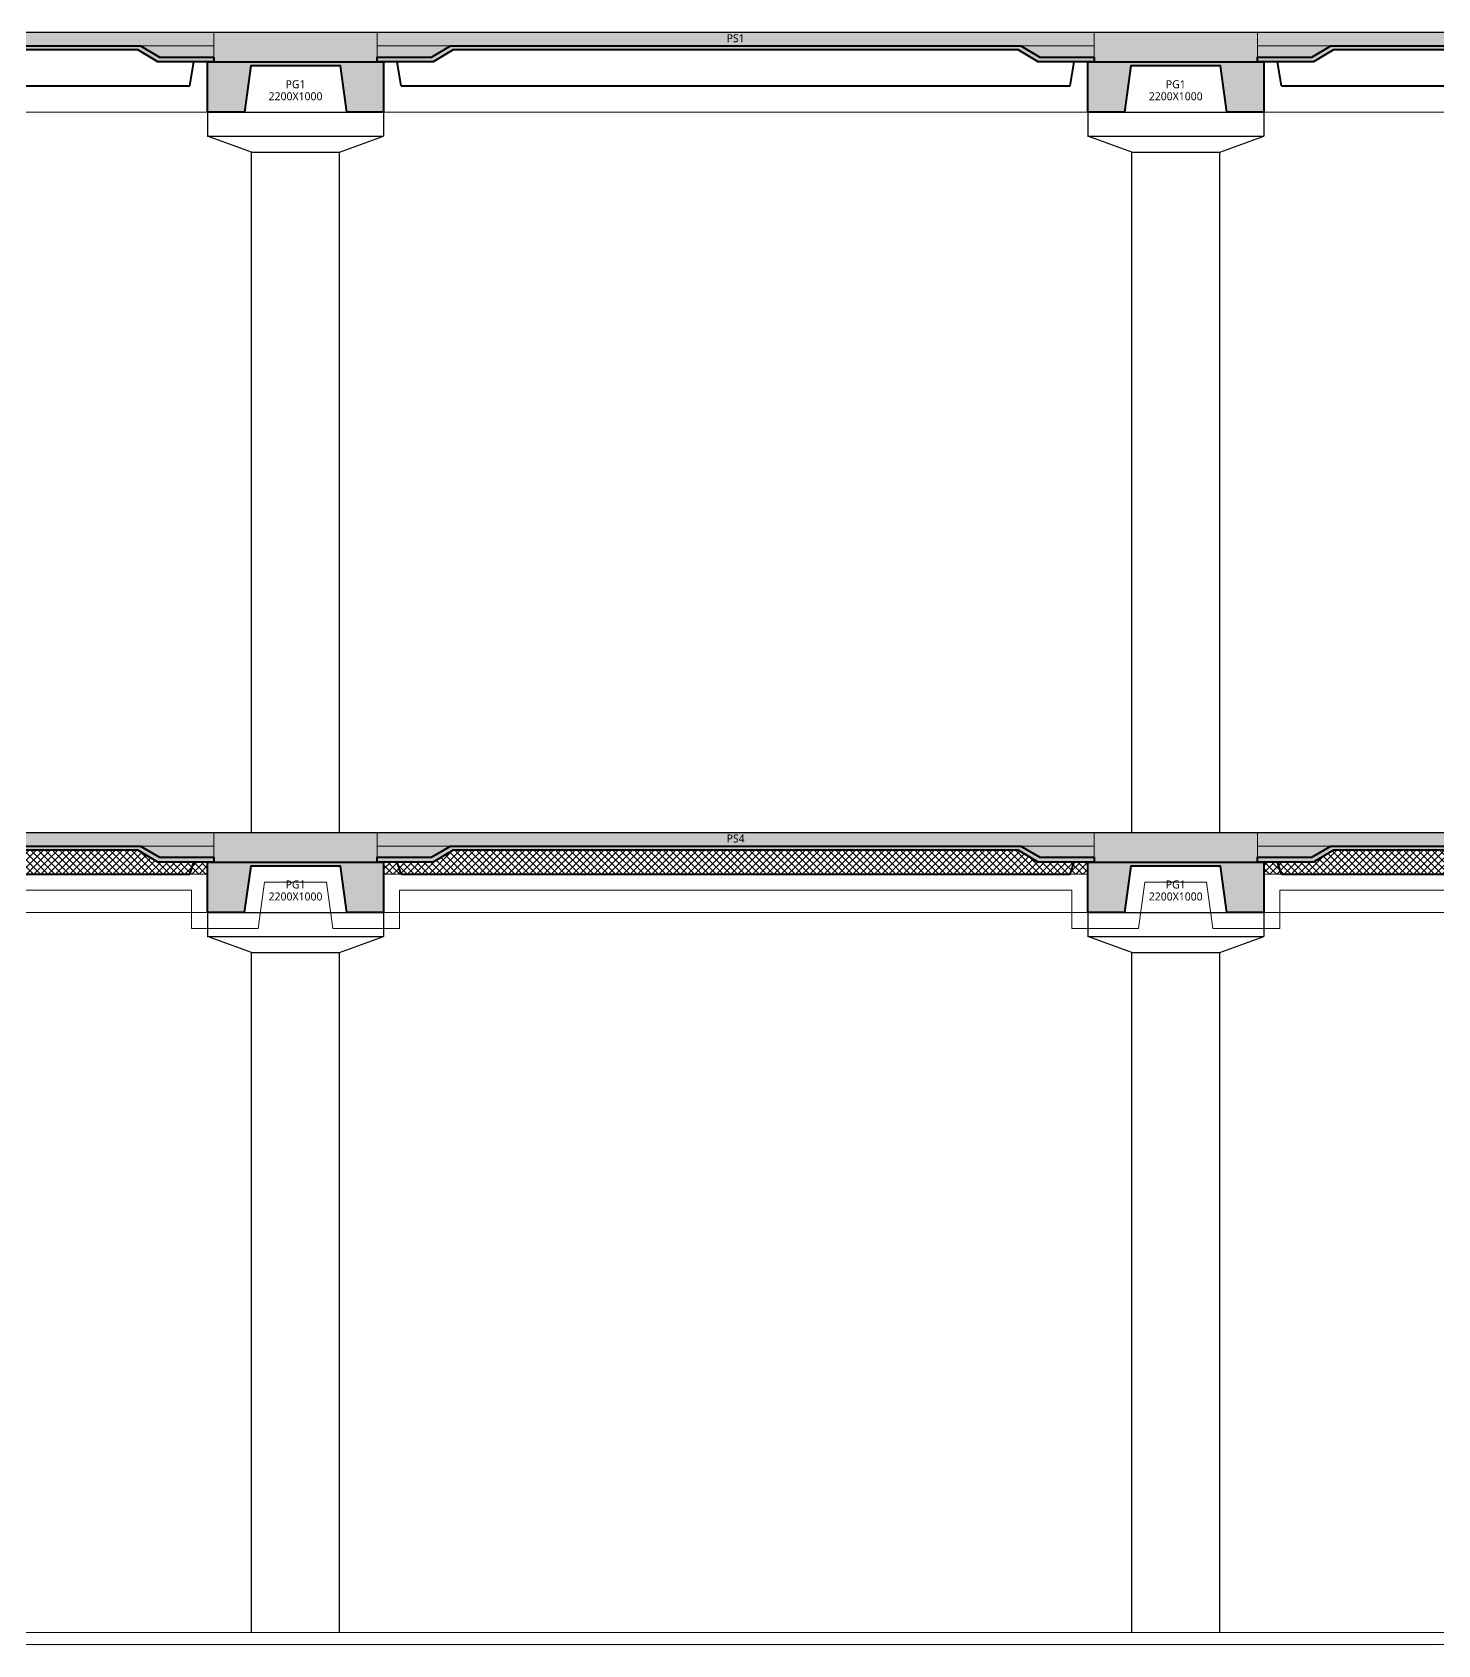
# Model space of a CAD drawing. Header units: millimetres. Extents: x 0 to 420000, y 0 to 297000.
# Drawn here: x 207723 to 225288, y 178348 to 198500 of the extents above; entities that cross this region are included whole.
import ezdxf
from ezdxf.enums import TextEntityAlignment as Align

# ---------------------------------------------------------------- set-up
doc = ezdxf.new("R2010")
doc.units = ezdxf.units.MM
doc.linetypes.add('CEN', pattern=[62, 60, -1, 0, -1])
doc.linetypes.add('HID', pattern=[2, 1.1, -0.9])
for name, color, linetype, lineweight in [('A-AXIS-LINE', 1, 'CEN', 15), ('A-CONC-LIN1', 2, 'Continuous', 40), ('A-CONC-LIN2', 7, 'Continuous', 25), ('A-ELEV-LIN2', 7, 'Continuous', 25), ('A-XXXX-FIN2', 6, 'Continuous', 20), ('A-XXXX-INSL1', 15, 'Continuous', 18), ('A-XXXX-INSL2', 8, 'Continuous', 18), ('A-XXXX-WAT1', 9, 'HID', 20)]:
    doc.layers.add(name, color=color, linetype=linetype, lineweight=lineweight)
doc.layers.add('A-CONC-SOLD', color=253, linetype='CEN')
doc.layers.add('A-XXXX-NPLT', color=144, linetype='Continuous', lineweight=15, plot=False)
doc.styles.add('맑은고딕', font='')
doc.styles.get('맑은고딕').set_extended_font_data('Malgun Gothic')

# ---------------------------------------------------------------- blocks, each defined once
blk = doc.blocks.new('PG1')
at = {"layer": 'A-CONC-SOLD'}
h = blk.add_hatch(color=256, dxfattribs=at)
h.dxf.hatch_style = 1
h.paths.add_polyline_path([(4800581, -237069), (4800581, -237439), (4802621, -237439), (4802621, -237069)])
h = blk.add_hatch(color=256, dxfattribs=at)
h.dxf.hatch_style = 1
h.paths.add_polyline_path([(4800501, -238069), (4800501, -237439), (4802701, -237439), (4802701, -238069), (4802241, -238069), (4802161, -237489), (4801041, -237489), (4800961, -238069)])
at = {"layer": 'A-CONC-LIN1'}
blk.add_lwpolyline([(4800501, -238069), (4800501, -237439), (4802701, -237439), (4802701, -238069), (4802241, -238069), (4802161, -237489), (4801041, -237489), (4800961, -238069), (4800501, -238069)], dxfattribs=at)
at = {"layer": 'A-CONC-LIN2'}
blk.add_line((4800581, -237069), (4802621, -237069), dxfattribs=at)
at = {"layer": 'A-XXXX-NPLT'}
blk.add_lwpolyline([(4802701, -238069), (4800501, -238069), (4800501, -237439), (4800581, -237439), (4800581, -237069), (4802621, -237069), (4802621, -237439), (4802701, -237439)], close=True, dxfattribs=at)
at = {"layer": 'A-XXXX-NPLT', "style": '맑은고딕'}
for s, p in [('PG1', (4801601, -237719)), ('2200X1000', (4801601, -237869))]:
    blk.add_text(s, height=100, dxfattribs=at).set_placement(p, align=Align.MIDDLE)
blk = doc.blocks.new('PS4(횡)')
at = {"layer": 'A-CONC-SOLD'}
h = blk.add_hatch(color=256, dxfattribs=at)
h.dxf.hatch_style = 1
h.paths.add_polyline_path([(1020, -310), (1020, 0), (9980, 0), (9980, -310), (9300, -310), (9063, -170), (1937, -170), (1700, -310)])
h = blk.add_hatch(color=256, dxfattribs=at)
h.dxf.hatch_style = 1
h.paths.add_polyline_path([(9980, -310), (9980, -370), (9280, -370), (9030, -220), (1970, -220), (1720, -370), (1020, -370), (1020, -310), (1700, -310), (1937, -170), (9063, -170), (9300, -310)])
at = {"layer": 'A-XXXX-INSL2'}
h = blk.add_hatch(dxfattribs=at)
h.set_pattern_fill('ANSI37', color=256, scale=20)
h.set_pattern_definition([(45, (-244012.5, -188520), (-44.90128, 44.90128), []), (135, (-244012.5, -188520), (-44.90128, -44.90128), [])])
h.paths.add_polyline_path([(1100, -520), (9900, -520), (9900, -370), (9280, -370), (9030, -220), (1970, -220), (1720, -370), (1100, -370)])
at = {"layer": 'A-CONC-LIN1', "color": 2}
for p, q in [((1320, -520), (1270, -370)), ((9680, -520), (9730, -370)), ((1320, -520), (9680, -520))]:
    blk.add_line(p, q, dxfattribs=at)
blk.add_lwpolyline([(9980, -310), (9980, -370), (9280, -370), (9030, -220), (1970, -220), (1720, -370), (1020, -370), (1020, -310), (1700, -310), (1937, -170), (9063, -170), (9300, -310)], close=True, dxfattribs=at)
at = {"layer": 'A-CONC-LIN2'}
blk.add_line((1020, 0), (9980, 0), dxfattribs=at)
at = {"layer": 'A-XXXX-INSL2'}
for p, q in [((1320, -520), (1100, -520)), ((9680, -520), (9900, -520))]:
    blk.add_line(p, q, dxfattribs=at)
at = {"layer": 'A-XXXX-NPLT'}
for p, q in [((1937, -170), (1020, -170)), ((9063, -170), (9980, -170))]:
    blk.add_line(p, q, dxfattribs=at)
at = {"layer": 'A-XXXX-NPLT', "style": '맑은고딕'}
blk.add_text('PS4', height=100, dxfattribs=at).set_placement((5500, -75), align=Align.MIDDLE)
blk = doc.blocks.new('3층(횡)')
at = {"layer": 'A-ELEV-LIN2'}
for p, q in [((4811501, -238069), (4813701, -238069)), ((4811501, -238069), (4811501, -238369)), ((4813701, -238069), (4813701, -238369)), ((4822501, -238069), (4824701, -238069)), ((4822501, -238069), (4822501, -238369)), ((4824701, -238069), (4824701, -238369)), ((4811501, -238369), (4813701, -238369)), ((4812051, -238569), (4811501, -238369)), ((4813151, -238569), (4813701, -238369)), ((4822501, -238369), (4824701, -238369)), ((4823051, -238569), (4822501, -238369)), ((4824151, -238569), (4824701, -238369)), ((4812051, -247069), (4812051, -238569)), ((4812051, -238569), (4813151, -238569)), ((4813151, -247069), (4813151, -238569)), ((4823051, -238569), (4824151, -238569)), ((4823051, -247069), (4823051, -238569)), ((4824151, -247069), (4824151, -238569))]:
    blk.add_line(p, q, dxfattribs=at)
for p in [(4801601, -237069), (4812601, -237069), (4823601, -237069)]:
    blk.add_blockref('PS4(횡)', p)
at = {"layer": 'A-CONC-LIN1'}
for p in [(11000, 0), (22000, 0)]:
    blk.add_blockref('PG1', p, dxfattribs=at)
blk = doc.blocks.new('axis(220316)')
at = {"layer": 'A-AXIS-LINE', "ltscale": 1000}
for p, q in [((4631788.1, -401118.7), (4955413.1, -401118.7)), ((4631788.1, -402118.7), (4955413.1, -402118.7)), ((4631788.1, -411118.7), (4955413.1, -411118.7)), ((4631788.1, -412118.7), (4955413.1, -412118.7)), ((4631788.1, -421118.7), (4955413.1, -421118.7))]:
    blk.add_line(p, q, dxfattribs=at)
blk = doc.blocks.new('횡3층')
at = {"layer": 'A-XXXX-FIN2'}
blk.add_line((4757251, -237069), (4889951, -237069), dxfattribs=at)
at = {"layer": 'A-XXXX-INSL2'}
blk.add_line((4757251, -237219), (4889951, -237219), dxfattribs=at)
for points in [[(4809320, -237223), (4809331, -237219), (4809342, -237223)], [(4809360, -237223), (4809371, -237219), (4809382, -237223)], [(4809400, -237223), (4809411, -237219), (4809422, -237223)], [(4809440, -237223), (4809451, -237219), (4809462, -237223)], [(4809480, -237223), (4809491, -237219), (4809502, -237223)], [(4809520, -237223), (4809531, -237219), (4809542, -237223)], [(4809560, -237223), (4809571, -237219), (4809582, -237223)], [(4809600, -237223), (4809611, -237219), (4809622, -237223)], [(4809640, -237223), (4809651, -237219), (4809662, -237223)], [(4809680, -237223), (4809691, -237219), (4809702, -237223)], [(4809720, -237223), (4809731, -237219), (4809742, -237223)], [(4809760, -237223), (4809771, -237219), (4809782, -237223)], [(4809800, -237223), (4809811, -237219), (4809822, -237223)], [(4809840, -237223), (4809851, -237219), (4809862, -237223)], [(4809880, -237223), (4809891, -237219), (4809902, -237223)], [(4809920, -237223), (4809931, -237219), (4809942, -237223)], [(4809960, -237223), (4809971, -237219), (4809982, -237223)], [(4810000, -237223), (4810011, -237219), (4810022, -237223)], [(4810040, -237223), (4810051, -237219), (4810062, -237223)], [(4810080, -237223), (4810091, -237219), (4810102, -237223)], [(4810120, -237223), (4810131, -237219), (4810142, -237223)], [(4810160, -237223), (4810171, -237219), (4810182, -237223)], [(4810200, -237223), (4810211, -237219), (4810222, -237223)], [(4810240, -237223), (4810251, -237219), (4810262, -237223)], [(4810280, -237223), (4810291, -237219), (4810302, -237223)], [(4810320, -237223), (4810331, -237219), (4810342, -237223)], [(4810360, -237223), (4810371, -237219), (4810382, -237223)], [(4810400, -237223), (4810411, -237219), (4810422, -237223)], [(4810440, -237223), (4810451, -237219), (4810462, -237223)], [(4810480, -237223), (4810491, -237219), (4810502, -237223)], [(4810520, -237223), (4810531, -237219), (4810542, -237223)], [(4810560, -237223), (4810571, -237219), (4810582, -237223)], [(4810600, -237223), (4810611, -237219), (4810622, -237223)], [(4810640, -237223), (4810651, -237219), (4810662, -237223)], [(4810680, -237223), (4810691, -237219), (4810702, -237223)], [(4810720, -237223), (4810731, -237219), (4810742, -237223)], [(4810760, -237223), (4810771, -237219), (4810782, -237223)], [(4810800, -237223), (4810811, -237219), (4810822, -237223)], [(4810840, -237223), (4810851, -237219), (4810862, -237223)], [(4810880, -237223), (4810891, -237219), (4810902, -237223)], [(4810920, -237223), (4810931, -237219), (4810942, -237223)], [(4810960, -237223), (4810971, -237219), (4810982, -237223)], [(4811000, -237223), (4811011, -237219), (4811022, -237223)], [(4811040, -237223), (4811051, -237219), (4811062, -237223)], [(4811080, -237223), (4811091, -237219), (4811102, -237223)], [(4811120, -237223), (4811131, -237219), (4811142, -237223)], [(4811160, -237223), (4811171, -237219), (4811182, -237223)], [(4811200, -237223), (4811211, -237219), (4811222, -237223)], [(4811240, -237223), (4811251, -237219), (4811262, -237223)], [(4811280, -237223), (4811291, -237219), (4811302, -237223)], [(4811320, -237223), (4811331, -237219), (4811342, -237223)], [(4811360, -237223), (4811371, -237219), (4811382, -237223)], [(4811400, -237223), (4811411, -237219), (4811422, -237223)], [(4811440, -237223), (4811451, -237219), (4811462, -237223)], [(4811480, -237223), (4811491, -237219), (4811502, -237223)], [(4811520, -237223), (4811531, -237219), (4811542, -237223)], [(4811560, -237223), (4811571, -237219), (4811582, -237223)], [(4811600, -237223), (4811611, -237219), (4811622, -237223)], [(4811640, -237223), (4811651, -237219), (4811662, -237223)], [(4811680, -237223), (4811691, -237219), (4811702, -237223)], [(4811720, -237223), (4811731, -237219), (4811742, -237223)], [(4811760, -237223), (4811771, -237219), (4811782, -237223)], [(4811800, -237223), (4811811, -237219), (4811822, -237223)], [(4811840, -237223), (4811851, -237219), (4811862, -237223)], [(4811880, -237223), (4811891, -237219), (4811902, -237223)], [(4811920, -237223), (4811931, -237219), (4811942, -237223)], [(4811960, -237223), (4811971, -237219), (4811982, -237223)], [(4812000, -237223), (4812011, -237219), (4812022, -237223)], [(4812040, -237223), (4812051, -237219), (4812062, -237223)], [(4812080, -237223), (4812091, -237219), (4812102, -237223)], [(4812120, -237223), (4812131, -237219), (4812142, -237223)], [(4812160, -237223), (4812171, -237219), (4812182, -237223)], [(4812200, -237223), (4812211, -237219), (4812222, -237223)], [(4812240, -237223), (4812251, -237219), (4812262, -237223)], [(4812280, -237223), (4812291, -237219), (4812302, -237223)], [(4812320, -237223), (4812331, -237219), (4812342, -237223)], [(4812360, -237223), (4812371, -237219), (4812382, -237223)], [(4812400, -237223), (4812411, -237219), (4812422, -237223)], [(4812440, -237223), (4812451, -237219), (4812462, -237223)], [(4812480, -237223), (4812491, -237219), (4812502, -237223)], [(4812520, -237223), (4812531, -237219), (4812542, -237223)], [(4812560, -237223), (4812571, -237219), (4812582, -237223)], [(4812600, -237223), (4812611, -237219), (4812622, -237223)], [(4812640, -237223), (4812651, -237219), (4812662, -237223)], [(4812680, -237223), (4812691, -237219), (4812702, -237223)], [(4812720, -237223), (4812731, -237219), (4812742, -237223)], [(4812760, -237223), (4812771, -237219), (4812782, -237223)], [(4812800, -237223), (4812811, -237219), (4812822, -237223)], [(4812840, -237223), (4812851, -237219), (4812862, -237223)], [(4812880, -237223), (4812891, -237219), (4812902, -237223)], [(4812920, -237223), (4812931, -237219), (4812942, -237223)], [(4812960, -237223), (4812971, -237219), (4812982, -237223)], [(4813000, -237223), (4813011, -237219), (4813022, -237223)], [(4813040, -237223), (4813051, -237219), (4813062, -237223)], [(4813080, -237223), (4813091, -237219), (4813102, -237223)], [(4813120, -237223), (4813131, -237219), (4813142, -237223)], [(4813160, -237223), (4813171, -237219), (4813182, -237223)], [(4813200, -237223), (4813211, -237219), (4813222, -237223)], [(4813240, -237223), (4813251, -237219), (4813262, -237223)], [(4813280, -237223), (4813291, -237219), (4813302, -237223)], [(4813320, -237223), (4813331, -237219), (4813342, -237223)], [(4813360, -237223), (4813371, -237219), (4813382, -237223)], [(4813400, -237223), (4813411, -237219), (4813422, -237223)], [(4813440, -237223), (4813451, -237219), (4813462, -237223)], [(4813480, -237223), (4813491, -237219), (4813502, -237223)], [(4813520, -237223), (4813531, -237219), (4813542, -237223)], [(4813560, -237223), (4813571, -237219), (4813582, -237223)], [(4813600, -237223), (4813611, -237219), (4813622, -237223)], [(4813640, -237223), (4813651, -237219), (4813662, -237223)], [(4813680, -237223), (4813691, -237219), (4813702, -237223)], [(4813720, -237223), (4813731, -237219), (4813742, -237223)], [(4813760, -237223), (4813771, -237219), (4813782, -237223)], [(4813800, -237223), (4813811, -237219), (4813822, -237223)], [(4813840, -237223), (4813851, -237219), (4813862, -237223)], [(4813880, -237223), (4813891, -237219), (4813902, -237223)], [(4813920, -237223), (4813931, -237219), (4813942, -237223)], [(4813960, -237223), (4813971, -237219), (4813982, -237223)], [(4814000, -237223), (4814011, -237219), (4814022, -237223)], [(4814040, -237223), (4814051, -237219), (4814062, -237223)], [(4814080, -237223), (4814091, -237219), (4814102, -237223)], [(4814120, -237223), (4814131, -237219), (4814142, -237223)], [(4814160, -237223), (4814171, -237219), (4814182, -237223)], [(4814200, -237223), (4814211, -237219), (4814222, -237223)], [(4814240, -237223), (4814251, -237219), (4814262, -237223)], [(4814280, -237223), (4814291, -237219), (4814302, -237223)], [(4814320, -237223), (4814331, -237219), (4814342, -237223)], [(4814360, -237223), (4814371, -237219), (4814382, -237223)], [(4814400, -237223), (4814411, -237219), (4814422, -237223)], [(4814440, -237223), (4814451, -237219), (4814462, -237223)], [(4814480, -237223), (4814491, -237219), (4814502, -237223)], [(4814520, -237223), (4814531, -237219), (4814542, -237223)], [(4814560, -237223), (4814571, -237219), (4814582, -237223)], [(4814600, -237223), (4814611, -237219), (4814622, -237223)], [(4814640, -237223), (4814651, -237219), (4814662, -237223)], [(4814680, -237223), (4814691, -237219), (4814702, -237223)], [(4814720, -237223), (4814731, -237219), (4814742, -237223)], [(4814760, -237223), (4814771, -237219), (4814782, -237223)], [(4814800, -237223), (4814811, -237219), (4814822, -237223)], [(4814840, -237223), (4814851, -237219), (4814862, -237223)], [(4814880, -237223), (4814891, -237219), (4814902, -237223)], [(4814920, -237223), (4814931, -237219), (4814942, -237223)], [(4814960, -237223), (4814971, -237219), (4814982, -237223)], [(4815000, -237223), (4815011, -237219), (4815022, -237223)], [(4815040, -237223), (4815051, -237219), (4815062, -237223)], [(4815080, -237223), (4815091, -237219), (4815102, -237223)], [(4815120, -237223), (4815131, -237219), (4815142, -237223)], [(4815160, -237223), (4815171, -237219), (4815182, -237223)], [(4815200, -237223), (4815211, -237219), (4815222, -237223)], [(4815240, -237223), (4815251, -237219), (4815262, -237223)], [(4815280, -237223), (4815291, -237219), (4815302, -237223)], [(4815320, -237223), (4815331, -237219), (4815342, -237223)], [(4815360, -237223), (4815371, -237219), (4815382, -237223)], [(4815400, -237223), (4815411, -237219), (4815422, -237223)], [(4815440, -237223), (4815451, -237219), (4815462, -237223)], [(4815480, -237223), (4815491, -237219), (4815502, -237223)], [(4815520, -237223), (4815531, -237219), (4815542, -237223)], [(4815560, -237223), (4815571, -237219), (4815582, -237223)], [(4815600, -237223), (4815611, -237219), (4815622, -237223)], [(4815640, -237223), (4815651, -237219), (4815662, -237223)], [(4815680, -237223), (4815691, -237219), (4815702, -237223)], [(4815720, -237223), (4815731, -237219), (4815742, -237223)], [(4815760, -237223), (4815771, -237219), (4815782, -237223)], [(4815800, -237223), (4815811, -237219), (4815822, -237223)], [(4815840, -237223), (4815851, -237219), (4815862, -237223)], [(4815880, -237223), (4815891, -237219), (4815902, -237223)], [(4815920, -237223), (4815931, -237219), (4815942, -237223)], [(4815960, -237223), (4815971, -237219), (4815982, -237223)], [(4816000, -237223), (4816011, -237219), (4816022, -237223)], [(4816040, -237223), (4816051, -237219), (4816062, -237223)], [(4816080, -237223), (4816091, -237219), (4816102, -237223)], [(4816120, -237223), (4816131, -237219), (4816142, -237223)], [(4816160, -237223), (4816171, -237219), (4816182, -237223)], [(4816200, -237223), (4816211, -237219), (4816222, -237223)], [(4816240, -237223), (4816251, -237219), (4816262, -237223)], [(4816280, -237223), (4816291, -237219), (4816302, -237223)], [(4816320, -237223), (4816331, -237219), (4816342, -237223)], [(4816360, -237223), (4816371, -237219), (4816382, -237223)], [(4816400, -237223), (4816411, -237219), (4816422, -237223)], [(4816440, -237223), (4816451, -237219), (4816462, -237223)], [(4816480, -237223), (4816491, -237219), (4816502, -237223)], [(4816520, -237223), (4816531, -237219), (4816542, -237223)], [(4816560, -237223), (4816571, -237219), (4816582, -237223)], [(4816600, -237223), (4816611, -237219), (4816622, -237223)], [(4816640, -237223), (4816651, -237219), (4816662, -237223)], [(4816680, -237223), (4816691, -237219), (4816702, -237223)], [(4816720, -237223), (4816731, -237219), (4816742, -237223)], [(4816760, -237223), (4816771, -237219), (4816782, -237223)], [(4816800, -237223), (4816811, -237219), (4816822, -237223)], [(4816840, -237223), (4816851, -237219), (4816862, -237223)], [(4816880, -237223), (4816891, -237219), (4816902, -237223)], [(4816920, -237223), (4816931, -237219), (4816942, -237223)], [(4816960, -237223), (4816971, -237219), (4816982, -237223)], [(4817000, -237223), (4817011, -237219), (4817022, -237223)], [(4817040, -237223), (4817051, -237219), (4817062, -237223)], [(4817080, -237223), (4817091, -237219), (4817102, -237223)], [(4817120, -237223), (4817131, -237219), (4817142, -237223)], [(4817160, -237223), (4817171, -237219), (4817182, -237223)], [(4817200, -237223), (4817211, -237219), (4817222, -237223)], [(4817240, -237223), (4817251, -237219), (4817262, -237223)], [(4817280, -237223), (4817291, -237219), (4817302, -237223)], [(4817320, -237223), (4817331, -237219), (4817342, -237223)], [(4817360, -237223), (4817371, -237219), (4817382, -237223)], [(4817400, -237223), (4817411, -237219), (4817422, -237223)], [(4817440, -237223), (4817451, -237219), (4817462, -237223)], [(4817480, -237223), (4817491, -237219), (4817502, -237223)], [(4817520, -237223), (4817531, -237219), (4817542, -237223)], [(4817560, -237223), (4817571, -237219), (4817582, -237223)], [(4817600, -237223), (4817611, -237219), (4817622, -237223)], [(4817640, -237223), (4817651, -237219), (4817662, -237223)], [(4817680, -237223), (4817691, -237219), (4817702, -237223)], [(4817720, -237223), (4817731, -237219), (4817742, -237223)], [(4817760, -237223), (4817771, -237219), (4817782, -237223)], [(4817800, -237223), (4817811, -237219), (4817822, -237223)], [(4817840, -237223), (4817851, -237219), (4817862, -237223)], [(4817880, -237223), (4817891, -237219), (4817902, -237223)], [(4817920, -237223), (4817931, -237219), (4817942, -237223)], [(4817960, -237223), (4817971, -237219), (4817982, -237223)], [(4818000, -237223), (4818011, -237219), (4818022, -237223)], [(4818040, -237223), (4818051, -237219), (4818062, -237223)], [(4818080, -237223), (4818091, -237219), (4818102, -237223)], [(4818120, -237223), (4818131, -237219), (4818142, -237223)], [(4818160, -237223), (4818171, -237219), (4818182, -237223)], [(4818200, -237223), (4818211, -237219), (4818222, -237223)], [(4818240, -237223), (4818251, -237219), (4818262, -237223)], [(4818280, -237223), (4818291, -237219), (4818302, -237223)], [(4818320, -237223), (4818331, -237219), (4818342, -237223)], [(4818360, -237223), (4818371, -237219), (4818382, -237223)], [(4818400, -237223), (4818411, -237219), (4818422, -237223)], [(4818440, -237223), (4818451, -237219), (4818462, -237223)], [(4818480, -237223), (4818491, -237219), (4818502, -237223)], [(4818520, -237223), (4818531, -237219), (4818542, -237223)], [(4818560, -237223), (4818571, -237219), (4818582, -237223)], [(4818600, -237223), (4818611, -237219), (4818622, -237223)], [(4818640, -237223), (4818651, -237219), (4818662, -237223)], [(4818680, -237223), (4818691, -237219), (4818702, -237223)], [(4818720, -237223), (4818731, -237219), (4818742, -237223)], [(4818760, -237223), (4818771, -237219), (4818782, -237223)], [(4818800, -237223), (4818811, -237219), (4818822, -237223)], [(4818840, -237223), (4818851, -237219), (4818862, -237223)], [(4818880, -237223), (4818891, -237219), (4818902, -237223)], [(4818920, -237223), (4818931, -237219), (4818942, -237223)], [(4818960, -237223), (4818971, -237219), (4818982, -237223)], [(4819000, -237223), (4819011, -237219), (4819022, -237223)], [(4819040, -237223), (4819051, -237219), (4819062, -237223)], [(4819080, -237223), (4819091, -237219), (4819102, -237223)], [(4819120, -237223), (4819131, -237219), (4819142, -237223)], [(4819160, -237223), (4819171, -237219), (4819182, -237223)], [(4819200, -237223), (4819211, -237219), (4819222, -237223)], [(4819240, -237223), (4819251, -237219), (4819262, -237223)], [(4819280, -237223), (4819291, -237219), (4819302, -237223)], [(4819320, -237223), (4819331, -237219), (4819342, -237223)], [(4819360, -237223), (4819371, -237219), (4819382, -237223)], [(4819400, -237223), (4819411, -237219), (4819422, -237223)], [(4819440, -237223), (4819451, -237219), (4819462, -237223)], [(4819480, -237223), (4819491, -237219), (4819502, -237223)], [(4819520, -237223), (4819531, -237219), (4819542, -237223)], [(4819560, -237223), (4819571, -237219), (4819582, -237223)], [(4819600, -237223), (4819611, -237219), (4819622, -237223)], [(4819640, -237223), (4819651, -237219), (4819662, -237223)], [(4819680, -237223), (4819691, -237219), (4819702, -237223)], [(4819720, -237223), (4819731, -237219), (4819742, -237223)], [(4819760, -237223), (4819771, -237219), (4819782, -237223)], [(4819800, -237223), (4819811, -237219), (4819822, -237223)], [(4819840, -237223), (4819851, -237219), (4819862, -237223)], [(4819880, -237223), (4819891, -237219), (4819902, -237223)], [(4819920, -237223), (4819931, -237219), (4819942, -237223)], [(4819960, -237223), (4819971, -237219), (4819982, -237223)], [(4820000, -237223), (4820011, -237219), (4820022, -237223)], [(4820040, -237223), (4820051, -237219), (4820062, -237223)], [(4820080, -237223), (4820091, -237219), (4820102, -237223)], [(4820120, -237223), (4820131, -237219), (4820142, -237223)], [(4820160, -237223), (4820171, -237219), (4820182, -237223)], [(4820200, -237223), (4820211, -237219), (4820222, -237223)], [(4820240, -237223), (4820251, -237219), (4820262, -237223)], [(4820280, -237223), (4820291, -237219), (4820302, -237223)], [(4820320, -237223), (4820331, -237219), (4820342, -237223)], [(4820360, -237223), (4820371, -237219), (4820382, -237223)], [(4820400, -237223), (4820411, -237219), (4820422, -237223)], [(4820440, -237223), (4820451, -237219), (4820462, -237223)], [(4820480, -237223), (4820491, -237219), (4820502, -237223)], [(4820520, -237223), (4820531, -237219), (4820542, -237223)], [(4820560, -237223), (4820571, -237219), (4820582, -237223)], [(4820600, -237223), (4820611, -237219), (4820622, -237223)], [(4820640, -237223), (4820651, -237219), (4820662, -237223)], [(4820680, -237223), (4820691, -237219), (4820702, -237223)], [(4820720, -237223), (4820731, -237219), (4820742, -237223)], [(4820760, -237223), (4820771, -237219), (4820782, -237223)], [(4820800, -237223), (4820811, -237219), (4820822, -237223)], [(4820840, -237223), (4820851, -237219), (4820862, -237223)], [(4820880, -237223), (4820891, -237219), (4820902, -237223)], [(4820920, -237223), (4820931, -237219), (4820942, -237223)], [(4820960, -237223), (4820971, -237219), (4820982, -237223)], [(4821000, -237223), (4821011, -237219), (4821022, -237223)], [(4821040, -237223), (4821051, -237219), (4821062, -237223)], [(4821080, -237223), (4821091, -237219), (4821102, -237223)], [(4821120, -237223), (4821131, -237219), (4821142, -237223)], [(4821160, -237223), (4821171, -237219), (4821182, -237223)], [(4821200, -237223), (4821211, -237219), (4821222, -237223)], [(4821240, -237223), (4821251, -237219), (4821262, -237223)], [(4821280, -237223), (4821291, -237219), (4821302, -237223)], [(4821320, -237223), (4821331, -237219), (4821342, -237223)], [(4821360, -237223), (4821371, -237219), (4821382, -237223)], [(4821400, -237223), (4821411, -237219), (4821422, -237223)], [(4821440, -237223), (4821451, -237219), (4821462, -237223)], [(4821480, -237223), (4821491, -237219), (4821502, -237223)], [(4821520, -237223), (4821531, -237219), (4821542, -237223)], [(4821560, -237223), (4821571, -237219), (4821582, -237223)], [(4821600, -237223), (4821611, -237219), (4821622, -237223)], [(4821640, -237223), (4821651, -237219), (4821662, -237223)], [(4821680, -237223), (4821691, -237219), (4821702, -237223)], [(4821720, -237223), (4821731, -237219), (4821742, -237223)], [(4821760, -237223), (4821771, -237219), (4821782, -237223)], [(4821800, -237223), (4821811, -237219), (4821822, -237223)], [(4821840, -237223), (4821851, -237219), (4821862, -237223)], [(4821880, -237223), (4821891, -237219), (4821902, -237223)], [(4821920, -237223), (4821931, -237219), (4821942, -237223)], [(4821960, -237223), (4821971, -237219), (4821982, -237223)], [(4822000, -237223), (4822011, -237219), (4822022, -237223)], [(4822040, -237223), (4822051, -237219), (4822062, -237223)], [(4822080, -237223), (4822091, -237219), (4822102, -237223)], [(4822120, -237223), (4822131, -237219), (4822142, -237223)], [(4822160, -237223), (4822171, -237219), (4822182, -237223)], [(4822200, -237223), (4822211, -237219), (4822222, -237223)], [(4822240, -237223), (4822251, -237219), (4822262, -237223)], [(4822280, -237223), (4822291, -237219), (4822302, -237223)], [(4822320, -237223), (4822331, -237219), (4822342, -237223)], [(4822360, -237223), (4822371, -237219), (4822382, -237223)], [(4822400, -237223), (4822411, -237219), (4822422, -237223)], [(4822440, -237223), (4822451, -237219), (4822462, -237223)], [(4822480, -237223), (4822491, -237219), (4822502, -237223)], [(4822520, -237223), (4822531, -237219), (4822542, -237223)], [(4822560, -237223), (4822571, -237219), (4822582, -237223)], [(4822600, -237223), (4822611, -237219), (4822622, -237223)], [(4822640, -237223), (4822651, -237219), (4822662, -237223)], [(4822680, -237223), (4822691, -237219), (4822702, -237223)], [(4822720, -237223), (4822731, -237219), (4822742, -237223)], [(4822760, -237223), (4822771, -237219), (4822782, -237223)], [(4822800, -237223), (4822811, -237219), (4822822, -237223)], [(4822840, -237223), (4822851, -237219), (4822862, -237223)], [(4822880, -237223), (4822891, -237219), (4822902, -237223)], [(4822920, -237223), (4822931, -237219), (4822942, -237223)], [(4822960, -237223), (4822971, -237219), (4822982, -237223)], [(4823000, -237223), (4823011, -237219), (4823022, -237223)], [(4823040, -237223), (4823051, -237219), (4823062, -237223)], [(4823080, -237223), (4823091, -237219), (4823102, -237223)], [(4823120, -237223), (4823131, -237219), (4823142, -237223)], [(4823160, -237223), (4823171, -237219), (4823182, -237223)], [(4823200, -237223), (4823211, -237219), (4823222, -237223)], [(4823240, -237223), (4823251, -237219), (4823262, -237223)], [(4823280, -237223), (4823291, -237219), (4823302, -237223)], [(4823320, -237223), (4823331, -237219), (4823342, -237223)], [(4823360, -237223), (4823371, -237219), (4823382, -237223)], [(4823400, -237223), (4823411, -237219), (4823422, -237223)], [(4823440, -237223), (4823451, -237219), (4823462, -237223)], [(4823480, -237223), (4823491, -237219), (4823502, -237223)], [(4823520, -237223), (4823531, -237219), (4823542, -237223)], [(4823560, -237223), (4823571, -237219), (4823582, -237223)], [(4823600, -237223), (4823611, -237219), (4823622, -237223)], [(4823640, -237223), (4823651, -237219), (4823662, -237223)], [(4823680, -237223), (4823691, -237219), (4823702, -237223)], [(4823720, -237223), (4823731, -237219), (4823742, -237223)], [(4823760, -237223), (4823771, -237219), (4823782, -237223)], [(4823800, -237223), (4823811, -237219), (4823822, -237223)], [(4823840, -237223), (4823851, -237219), (4823862, -237223)], [(4823880, -237223), (4823891, -237219), (4823902, -237223)], [(4823920, -237223), (4823931, -237219), (4823942, -237223)], [(4823960, -237223), (4823971, -237219), (4823982, -237223)], [(4824000, -237223), (4824011, -237219), (4824022, -237223)], [(4824040, -237223), (4824051, -237219), (4824062, -237223)], [(4824080, -237223), (4824091, -237219), (4824102, -237223)], [(4824120, -237223), (4824131, -237219), (4824142, -237223)], [(4824160, -237223), (4824171, -237219), (4824182, -237223)], [(4824200, -237223), (4824211, -237219), (4824222, -237223)], [(4824240, -237223), (4824251, -237219), (4824262, -237223)], [(4824280, -237223), (4824291, -237219), (4824302, -237223)], [(4824320, -237223), (4824331, -237219), (4824342, -237223)], [(4824360, -237223), (4824371, -237219), (4824382, -237223)], [(4824400, -237223), (4824411, -237219), (4824422, -237223)], [(4824440, -237223), (4824451, -237219), (4824462, -237223)], [(4824480, -237223), (4824491, -237219), (4824502, -237223)], [(4824520, -237223), (4824531, -237219), (4824542, -237223)], [(4824560, -237223), (4824571, -237219), (4824582, -237223)], [(4824600, -237223), (4824611, -237219), (4824622, -237223)], [(4824640, -237223), (4824651, -237219), (4824662, -237223)], [(4824680, -237223), (4824691, -237219), (4824702, -237223)], [(4824720, -237223), (4824731, -237219), (4824742, -237223)], [(4824760, -237223), (4824771, -237219), (4824782, -237223)], [(4824800, -237223), (4824811, -237219), (4824822, -237223)], [(4824840, -237223), (4824851, -237219), (4824862, -237223)], [(4824880, -237223), (4824891, -237219), (4824902, -237223)], [(4824920, -237223), (4824931, -237219), (4824942, -237223)], [(4824960, -237223), (4824971, -237219), (4824982, -237223)], [(4825000, -237223), (4825011, -237219), (4825022, -237223)], [(4825040, -237223), (4825051, -237219), (4825062, -237223)], [(4825080, -237223), (4825091, -237219), (4825102, -237223)], [(4825120, -237223), (4825131, -237219), (4825142, -237223)], [(4825160, -237223), (4825171, -237219), (4825182, -237223)], [(4825200, -237223), (4825211, -237219), (4825222, -237223)], [(4825240, -237223), (4825251, -237219), (4825262, -237223)], [(4825280, -237223), (4825291, -237219), (4825302, -237223)], [(4825320, -237223), (4825331, -237219), (4825342, -237223)], [(4825360, -237223), (4825371, -237219), (4825382, -237223)], [(4825400, -237223), (4825411, -237219), (4825422, -237223)], [(4825440, -237223), (4825451, -237219), (4825462, -237223)], [(4825480, -237223), (4825491, -237219), (4825502, -237223)], [(4825520, -237223), (4825531, -237219), (4825542, -237223)], [(4825560, -237223), (4825571, -237219), (4825582, -237223)], [(4825600, -237223), (4825611, -237219), (4825622, -237223)], [(4825640, -237223), (4825651, -237219), (4825662, -237223)], [(4825680, -237223), (4825691, -237219), (4825702, -237223)], [(4825720, -237223), (4825731, -237219), (4825742, -237223)], [(4825760, -237223), (4825771, -237219), (4825782, -237223)], [(4825800, -237223), (4825811, -237219), (4825822, -237223)], [(4825840, -237223), (4825851, -237219), (4825862, -237223)], [(4825880, -237223), (4825891, -237219), (4825902, -237223)], [(4825920, -237223), (4825931, -237219), (4825942, -237223)], [(4825960, -237223), (4825971, -237219), (4825982, -237223)], [(4826000, -237223), (4826011, -237219), (4826022, -237223)], [(4826040, -237223), (4826051, -237219), (4826062, -237223)], [(4826080, -237223), (4826091, -237219), (4826102, -237223)], [(4826120, -237223), (4826131, -237219), (4826142, -237223)], [(4826160, -237223), (4826171, -237219), (4826182, -237223)], [(4826200, -237223), (4826211, -237219), (4826222, -237223)], [(4826240, -237223), (4826251, -237219), (4826262, -237223)], [(4826280, -237223), (4826291, -237219), (4826302, -237223)], [(4826320, -237223), (4826331, -237219), (4826342, -237223)], [(4826360, -237223), (4826371, -237219), (4826382, -237223)], [(4826400, -237223), (4826411, -237219), (4826422, -237223)], [(4826440, -237223), (4826451, -237219), (4826462, -237223)], [(4826480, -237223), (4826491, -237219), (4826502, -237223)], [(4826520, -237223), (4826531, -237219), (4826542, -237223)], [(4826560, -237223), (4826571, -237219), (4826582, -237223)], [(4826600, -237223), (4826611, -237219), (4826622, -237223)], [(4826640, -237223), (4826651, -237219), (4826662, -237223)], [(4826680, -237223), (4826691, -237219), (4826702, -237223)], [(4826720, -237223), (4826731, -237219), (4826742, -237223)], [(4826760, -237223), (4826771, -237219), (4826782, -237223)], [(4826800, -237223), (4826811, -237219), (4826822, -237223)], [(4826840, -237223), (4826851, -237219), (4826862, -237223)]]:
    blk.add_lwpolyline(points, dxfattribs=at)
blk = doc.blocks.new('PS1_2')
at = {"layer": 'A-CONC-SOLD'}
h = blk.add_hatch(color=256, dxfattribs=at)
h.dxf.hatch_style = 1
h.paths.add_polyline_path([(1020, -310), (1020, 0), (9980, 0), (9980, -310), (9300, -310), (9063, -170), (1937, -170), (1700, -310)])
h = blk.add_hatch(color=256, dxfattribs=at)
h.dxf.hatch_style = 1
h.paths.add_polyline_path([(9980, -310), (9980, -370), (9280, -370), (9030, -220), (1970, -220), (1720, -370), (1020, -370), (1020, -310), (1700, -310), (1937, -170), (9063, -170), (9300, -310)])
at = {"layer": 'A-CONC-LIN1', "color": 2}
for p, q in [((1320, -670), (1270, -370)), ((9680, -670), (9730, -370)), ((1320, -670), (9680, -670))]:
    blk.add_line(p, q, dxfattribs=at)
blk.add_lwpolyline([(9980, -310), (9980, -370), (9280, -370), (9030, -220), (1970, -220), (1720, -370), (1020, -370), (1020, -310), (1700, -310), (1937, -170), (9063, -170), (9300, -310)], close=True, dxfattribs=at)
at = {"layer": 'A-CONC-LIN2'}
blk.add_line((1020, 0), (9980, 0), dxfattribs=at)
at = {"layer": 'A-XXXX-NPLT'}
for p, q in [((1937, -170), (1020, -170)), ((9063, -170), (9980, -170))]:
    blk.add_line(p, q, dxfattribs=at)
at = {"layer": 'A-XXXX-NPLT', "style": '맑은고딕'}
blk.add_text('PS1', height=100, dxfattribs=at).set_placement((5500, -75), align=Align.MIDDLE)
blk = doc.blocks.new('기준층(횡)')
at = {"layer": 'A-ELEV-LIN2'}
for p, q in [((209913, 207500), (212113, 207500)), ((209913, 207500), (209913, 207200)), ((212113, 207500), (212113, 207200)), ((220913, 207500), (223113, 207500)), ((220913, 207500), (220913, 207200)), ((223113, 207500), (223113, 207200)), ((209913, 207200), (212113, 207200)), ((210463, 207000), (209913, 207200)), ((211563, 207000), (212113, 207200)), ((220913, 207200), (223113, 207200)), ((221463, 207000), (220913, 207200)), ((222563, 207000), (223113, 207200)), ((210463, 207000), (211563, 207000)), ((210463, 198500), (210463, 207000)), ((211563, 198500), (211563, 207000)), ((221463, 207000), (222563, 207000)), ((221463, 198500), (221463, 207000)), ((222563, 198500), (222563, 207000))]:
    blk.add_line(p, q, dxfattribs=at)
for p in [(200013, 208500), (211013, 208500), (222013, 208500)]:
    blk.add_blockref('PS1_2', p)
at = {"layer": 'A-CONC-LIN1'}
for p in [(-4590588, 445569), (-4579588, 445569)]:
    blk.add_blockref('PG1', p, dxfattribs=at)

msp = doc.modelspace()

# ---------------------------------------------------------------- linework, layer by layer
at = {"layer": 'A-XXXX-INSL1'}
msp.add_lwpolyline([(201312.5, 187780), (209712.5, 187780), (209712.5, 187300), (210546.8, 187300), (210626.8, 187880), (211398.2, 187880), (211478.2, 187300), (212312.5, 187300), (212312.5, 187780), (220712.5, 187780), (220712.5, 187300), (221546.8, 187300), (221626.8, 187880), (222398.2, 187880), (222478.2, 187300), (223312.5, 187300), (223312.5, 187780), (231712.5, 187780)], dxfattribs=at)

# ---------------------------------------------------------------- block references
at = {"layer": 'A-AXIS-LINE'}
msp.add_blockref('axis(220316)', (-4581588.1, 599618.7), dxfattribs=at)
at = {"layer": 'A-CONC-LIN1'}
for name, p in [('3층(횡)', (-4601588.1, 425568.7)), ('횡3층', (-4601588.1, 415568.7))]:
    msp.add_blockref(name, p, dxfattribs=at)
at = {"layer": 'A-XXXX-WAT1'}
msp.add_blockref('기준층(횡)', (0, -10000), dxfattribs=at)

doc.saveas('drawing.dxf')
